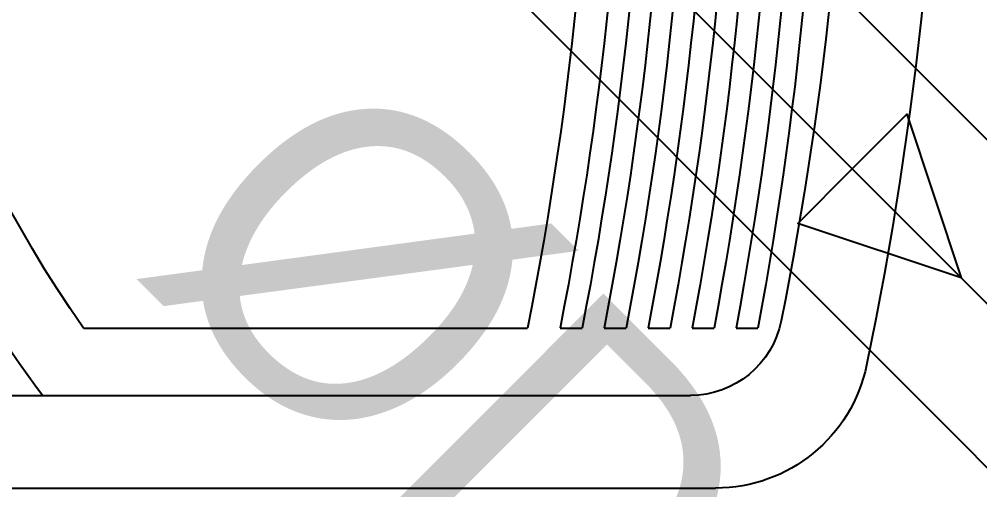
# Model space of a CAD drawing. Header units: millimetres. Extents: x -1292 to 2253, y 326 to 453.
# Drawn here: x 2092.419 to 2092.7304, y 361.5406 to 361.693 of the extents above; entities that cross this region are included whole.
import ezdxf
from ezdxf.enums import TextEntityAlignment as Align

# ---------------------------------------------------------------- set-up
doc = ezdxf.new("R2010")
doc.units = ezdxf.units.MM
doc.header["$LTSCALE"] = 0.5
doc.linetypes.add('HIDDENX2', pattern=[0.75, 0.5, -0.25])
for name, color, linetype in [('-HIDRO', 8, 'Continuous'), ('Eixo', 4, 'HIDDENX2'), ('Esgoto', 5, 'ByLayer'), ('TEXTO', 7, 'Continuous')]:
    doc.layers.add(name, color=color, linetype=linetype)

# ---------------------------------------------------------------- blocks, each defined once
blk = doc.blocks.new('Tanque02')
at = {"layer": '-HIDRO'}
for p, q in [((0.2800000000000011, 0), (0.2800000000000011, -0.3460379117134243)), ((0.25, -0.07), (0.25, -0.3378684683118399)), ((0.2281738372815312, -0.1411444897511683), (0.2281738372815312, -0.2850741964659505)), ((0.2281738372815312, -0.2956195412791317), (0.2281738372815312, -0.3027529414553158)), ((0.2281738372815312, -0.3098846761837853), (0.2281738372815312, -0.3170147767432581)), ((0.2281738372815312, -0.3241432736271645), (0.2281738372815312, -0.3312701965683442)), ((0.2281738372815312, -0.3383955745628151), (0.2281738372815312, -0.3455194358926417)), ((0.2281738372815312, -0.3526418081479574), (0.2281738372815312, -0.3597627182481665))]:
    blk.add_line(p, q, dxfattribs=at)
for centre, radius, start, end in [((0.0123516011048643, -0.4456002352024729), 0.3968284429309494, 53.21103504987942, 91.78366482260236), ((0.0047623812814201, -0.4580886535723688), 0.3877709138813917, 54.8202909873005, 90.70369178829509), ((0.0082109796007721, 0.8255915422966676), 1.132237626128101, 269.5844877526795, 281.2022397359294), ((0.0082109796007721, 0.8221812951970752), 1.139237626128102, 269.5844877526795, 281.1325257178706), ((0.0082109796007721, 0.8221812951970752), 1.146237626128101, 269.5844877526795, 281.0636795616875), ((0.0082109796007721, 0.8221812951970752), 1.153237626128102, 269.5844877526795, 280.995685058554), ((0.0082109796007721, 0.8221812951970752), 1.160237626128101, 269.5844877526795, 280.9285264033409), ((0.0082109796007721, 0.8221812951970752), 1.167237626128102, 269.5844877526795, 280.8621881820496), ((0.0082109796007721, 0.8221812951970752), 1.174237626128102, 269.5844877526795, 280.7966553597092), ((0.0082109796007721, 0.8221812951970752), 1.181237626128101, 269.5844877526795, 280.7319132687275), ((0.2200000000000024, -0.3378684683118399), 0.03, 281.2982252534392, 0), ((0.0082109796007721, 0.8221812951970752), 1.188237626128102, 269.5844877526795, 280.6679475976704), ((0.2300000000000004, -0.3460379117134243), 0.05, 281.713215194269, 0), ((0.0082109796007721, 0.8221812951970752), 1.195237626128102, 269.5844877526795, 280.6047443804505), ((0.0082109796007721, 0.8221812951970752), 1.202237626128102, 269.5844877526795, 280.5422899859132), ((0, 0.7633014919914576), 1.152931556896664, 270, 281.2982252534386), ((0, 0.7633014919914576), 1.182931556896664, 270, 281.7132151942693)]:
    blk.add_arc(centre, radius, start, end, dxfattribs=at)

msp = doc.modelspace()

# ---------------------------------------------------------------- linework, layer by layer
at = {"layer": 'Eixo'}
msp.add_line((2092.608995497837, 361.7246364118648), (2092.804467308088, 361.5291646016167), dxfattribs=at)
at = {"layer": 'Esgoto', "color": 3}
for points in [[(2092.635512002132, 361.7511529161594, 0), (2092.830983812382, 361.5556811059113, 0)], [(2092.582478993543, 361.6981199075701, 0), (2092.777950803794, 361.502648097322, 0)], [(2092.689053733433, 361.6445781762703, 0), (2092.689053733433, 361.6445781762703, 0), (2092.706731402962, 361.6622558458001, 0), (2092.724409072493, 361.6092228372112, 0), (2092.671376063904, 361.6269005067405, 0), (2092.689053733433, 361.6445781762703, 0)]]:
    msp.add_polyline3d(points, dxfattribs=at)

# ---------------------------------------------------------------- block references
at = {"layer": '-HIDRO', "ltscale": 0.05, "xscale": -1, "rotation": 90}
msp.add_blockref('Tanque02', (2092.298737509406, 361.8211706296309), dxfattribs=at)

# ---------------------------------------------------------------- texts
at = {"layer": 'TEXTO'}
msp.add_text('ØDN 75', height=0.1, rotation=315.0000000003792, dxfattribs=at).set_placement((2092.662533878271, 361.4793628397139), align=Align.MIDDLE_CENTER)

doc.saveas('drawing.dxf')
